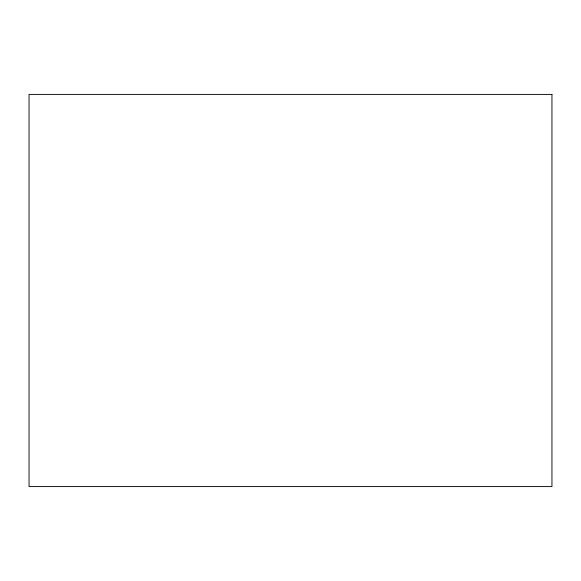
<?xml version="1.0" encoding="UTF-8"?>
<svg xmlns="http://www.w3.org/2000/svg" width="581" height="581" viewBox="0 0 581 581"><rect width="100%" height="100%" fill="white"/><g stroke="black" fill="none" stroke-linecap="round" stroke-linejoin="round"><path stroke-width="0.87" d="M551.95 94.412L29.05 94.412L29.05 486.587L551.95 486.587L551.95 94.412"/></g></svg>
